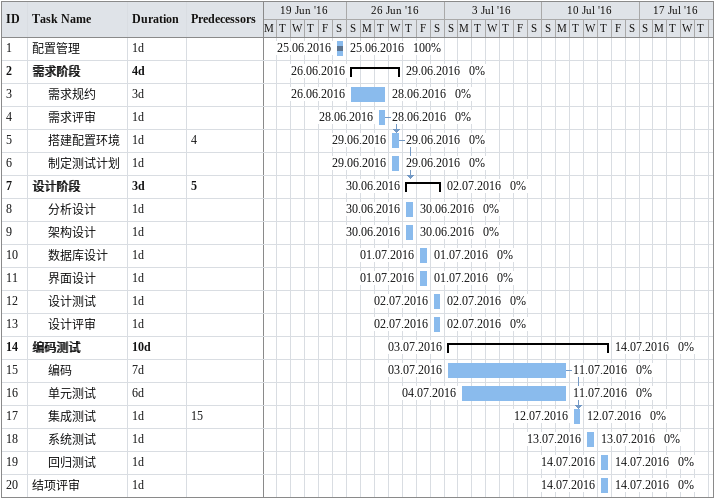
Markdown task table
| ID | Level | Task | Duration | Start | Finish | Predecessors | % complete |
|---|---|---|---|---|---|---|---|
| 1 | 1 | 配置管理 | 1d | 2016-06-25 | 2016-06-25 |  | 100 |
| 2 | 1 | **需求阶段** | 4d | 2016-06-26 | 2016-06-29 |  | 0 |
| 3 | 2 | 需求规约 | 3d | 2016-06-26 | 2016-06-28 |  | 0 |
| 4 | 2 | 需求评审 | 1d | 2016-06-28 | 2016-06-28 |  | 0 |
| 5 | 2 | 搭建配置环境 | 1d | 2016-06-29 | 2016-06-29 | 4 | 0 |
| 6 | 2 | 制定测试计划 | 1d | 2016-06-29 | 2016-06-29 |  | 0 |
| 7 | 1 | **设计阶段** | 3d | 2016-06-30 | 2016-07-02 | 5 | 0 |
| 8 | 2 | 分析设计 | 1d | 2016-06-30 | 2016-06-30 |  | 0 |
| 9 | 2 | 架构设计 | 1d | 2016-06-30 | 2016-06-30 |  | 0 |
| 10 | 2 | 数据库设计 | 1d | 2016-07-01 | 2016-07-01 |  | 0 |
| 11 | 2 | 界面设计 | 1d | 2016-07-01 | 2016-07-01 |  | 0 |
| 12 | 2 | 设计测试 | 1d | 2016-07-02 | 2016-07-02 |  | 0 |
| 13 | 2 | 设计评审 | 1d | 2016-07-02 | 2016-07-02 |  | 0 |
| 14 | 1 | **编码测试** | 10d | 2016-07-03 | 2016-07-14 |  | 0 |
| 15 | 2 | 编码 | 7d | 2016-07-03 | 2016-07-11 |  | 0 |
| 16 | 2 | 单元测试 | 6d | 2016-07-04 | 2016-07-11 |  | 0 |
| 17 | 2 | 集成测试 | 1d | 2016-07-12 | 2016-07-12 | 15 | 0 |
| 18 | 2 | 系统测试 | 1d | 2016-07-13 | 2016-07-13 |  | 0 |
| 19 | 2 | 回归测试 | 1d | 2016-07-14 | 2016-07-14 |  | 0 |
| 20 | 1 | 结项评审 | 1d | 2016-07-14 | 2016-07-14 |  | 0 |
